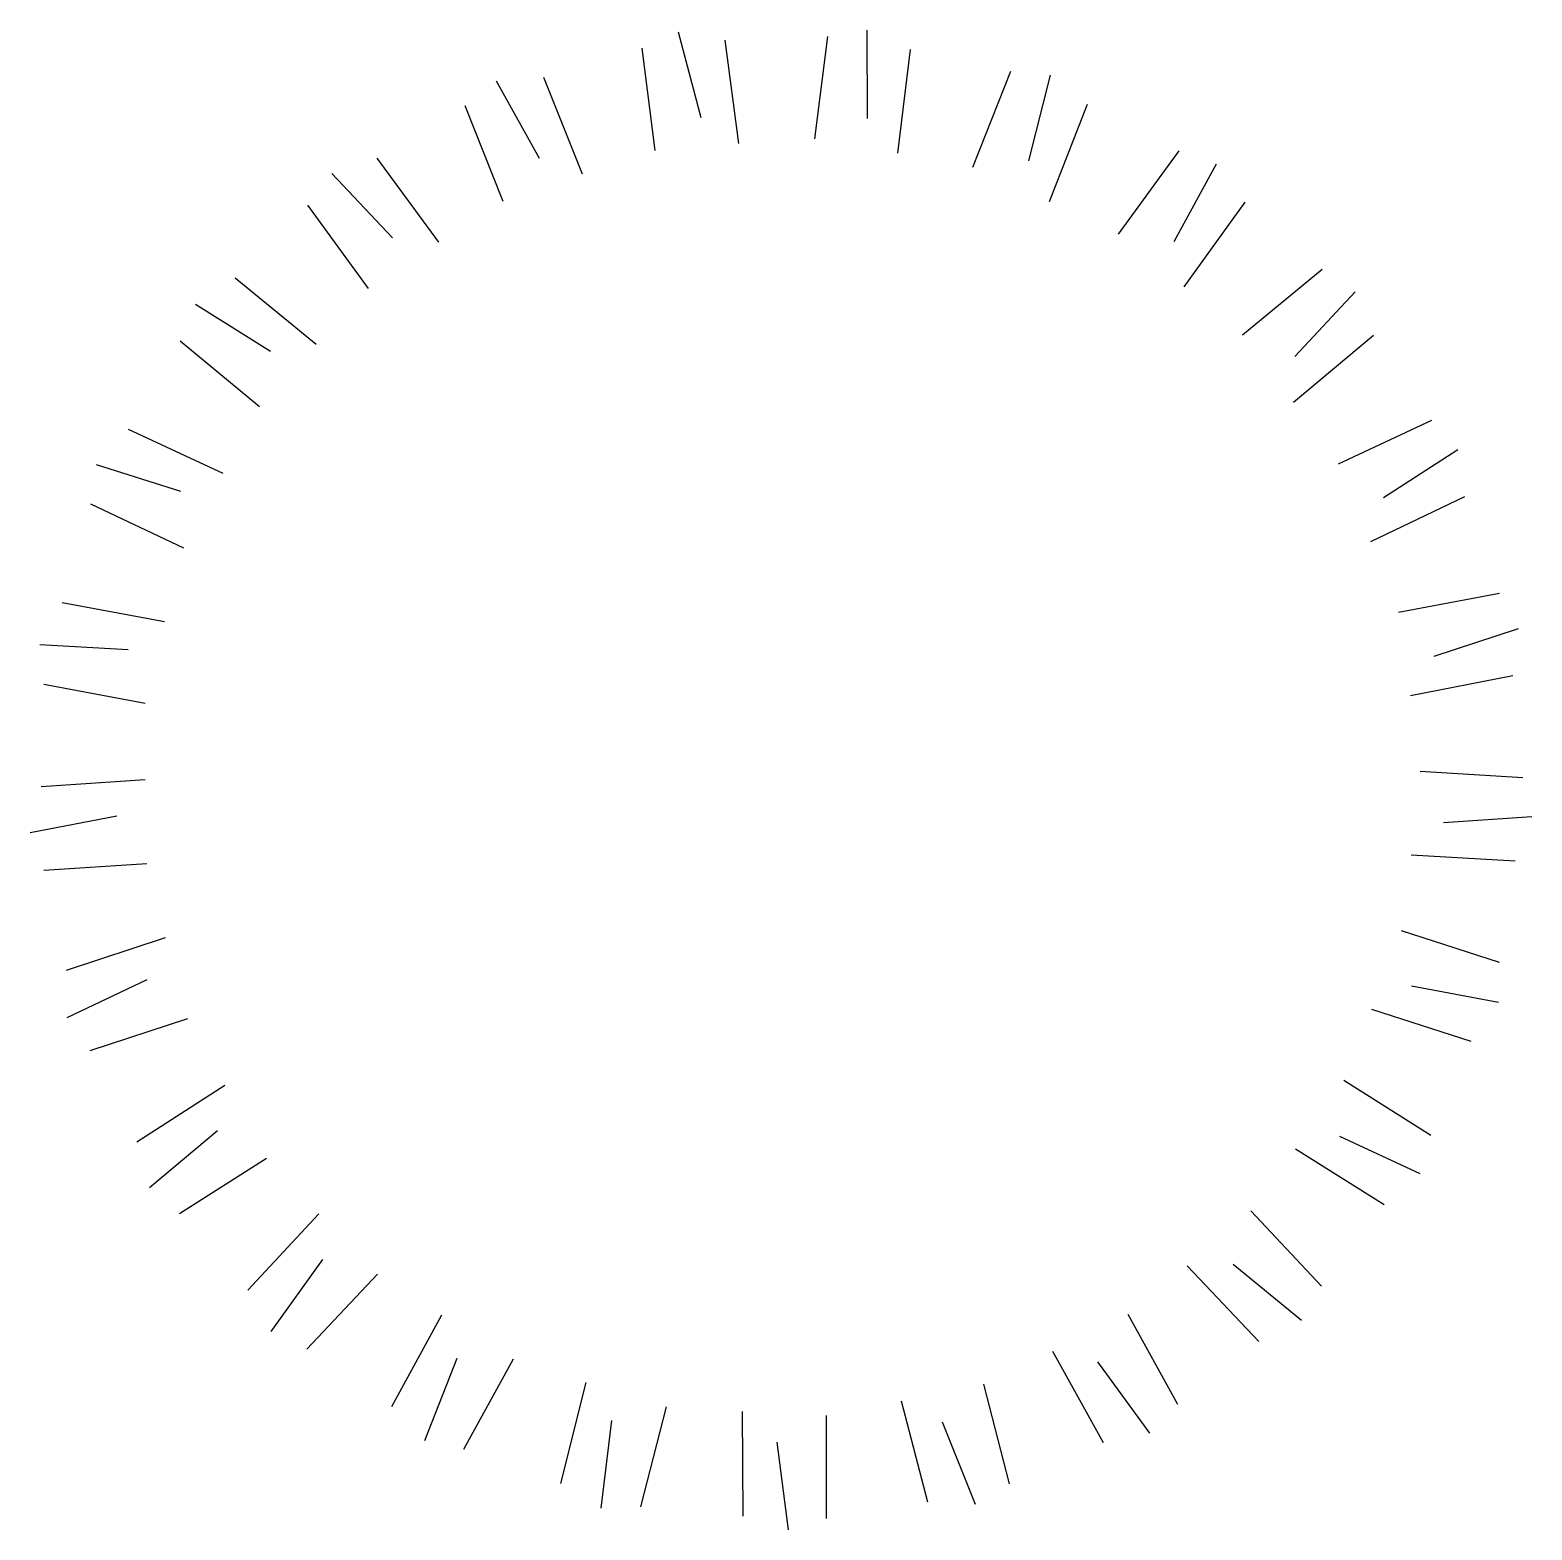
# Model space of a CAD drawing. Extents: x 26784.31 to 26785.32, y 38906.21 to 38907.22.
import ezdxf

# ---------------------------------------------------------------- set-up
doc = ezdxf.new("R2010")
doc.units = 0
doc.header["$LTSCALE"] = 50
doc.layers.get('0').update_dxf_attribs({"linetype": 'CONTINUOUS'})

msp = doc.modelspace()

# ---------------------------------------------------------------- linework, layer by layer
at = {"color": 0}
for p, q in [((26784.7465, 38907.2214), (26784.7617, 38907.1635)), ((26784.7781, 38907.2159), (26784.7873, 38907.1459)), ((26784.8475, 38907.2183), (26784.8387, 38907.1492)), ((26784.8741, 38907.2227), (26784.8743, 38907.1629)), ((26784.7219, 38907.2104), (26784.7306, 38907.1413)), ((26784.9033, 38907.2095), (26784.8948, 38907.1395)), ((26784.9711, 38907.1946), (26784.9454, 38907.1298)), ((26784.6234, 38907.1883), (26784.6524, 38907.136)), ((26784.6553, 38907.1909), (26784.6816, 38907.1254)), ((26784.9979, 38907.1923), (26784.9833, 38907.1343)), ((26784.6022, 38907.1716), (26784.6278, 38907.1069)), ((26785.023, 38907.1723), (26784.9973, 38907.1065)), ((26784.5426, 38907.1361), (26784.5843, 38907.0792)), ((26785.0849, 38907.141), (26785.0439, 38907.0846)), ((26784.5122, 38907.1257), (26784.5534, 38907.0823)), ((26785.1103, 38907.132), (26785.0817, 38907.0795)), ((26784.4959, 38907.1043), (26784.5368, 38907.0479)), ((26785.1296, 38907.1064), (26785.0884, 38907.0491)), ((26784.447, 38907.0551), (26784.5016, 38907.0103)), ((26785.1818, 38907.0607), (26785.1281, 38907.0163)), ((26785.2042, 38907.0457), (26785.1634, 38907.0019)), ((26784.4202, 38907.0374), (26784.4709, 38907.0056)), ((26784.4097, 38907.0126), (26784.4634, 38906.9682)), ((26785.2165, 38907.0161), (26785.1624, 38906.9709)), ((26784.3746, 38906.9528), (26784.4386, 38906.923)), ((26785.2557, 38906.9588), (26785.1927, 38906.9292)), ((26785.2737, 38906.9388), (26785.2233, 38906.9065)), ((26784.353, 38906.929), (26784.41, 38906.9108)), ((26784.349, 38906.9024), (26784.412, 38906.8727)), ((26785.2782, 38906.907), (26785.2145, 38906.8767)), ((26785.3019, 38906.8418), (26785.2335, 38906.8288)), ((26784.3299, 38906.8357), (26784.3992, 38906.8228)), ((26785.3144, 38906.8179), (26785.2575, 38906.7992)), ((26784.3149, 38906.8073), (26784.3746, 38906.8038)), ((26784.3176, 38906.7805), (26784.3861, 38906.7675)), ((26785.3109, 38906.786), (26785.2416, 38906.7725)), ((26785.3176, 38906.717), (26785.2481, 38906.7213)), ((26784.3157, 38906.7111), (26784.3861, 38906.7159)), ((26784.3082, 38906.68), (26784.3669, 38906.6914)), ((26785.3237, 38906.6907), (26785.264, 38906.6867)), ((26784.3176, 38906.6547), (26784.3871, 38906.6591)), ((26785.3124, 38906.6607), (26785.242, 38906.6648)), ((26784.3329, 38906.587), (26784.3999, 38906.6091)), ((26785.3018, 38906.5921), (26785.2355, 38906.6136)), ((26784.3334, 38906.555), (26784.3875, 38906.5807)), ((26785.3012, 38906.5652), (26785.2423, 38906.5761)), ((26785.2827, 38906.5389), (26785.2155, 38906.5604)), ((26784.3488, 38906.5328), (26784.415, 38906.5543)), ((26784.3805, 38906.471), (26784.4399, 38906.5092)), ((26785.2554, 38906.4752), (26785.1966, 38906.5125)), ((26784.3889, 38906.4401), (26784.4349, 38906.4785)), ((26785.2481, 38906.4492), (26785.1938, 38906.4745)), ((26785.2237, 38906.4284), (26785.1639, 38906.4659)), ((26784.4093, 38906.4225), (26784.4681, 38906.4598)), ((26785.1814, 38906.3734), (26785.1337, 38906.4242)), ((26784.4554, 38906.3706), (26784.5034, 38906.4222)), ((26784.4713, 38906.3427), (26784.5062, 38906.3913)), ((26785.139, 38906.336), (26785.0905, 38906.3872)), ((26785.1678, 38906.3501), (26785.1216, 38906.388)), ((26784.4954, 38906.3307), (26784.5431, 38906.3815)), ((26784.5529, 38906.2919), (26784.5866, 38906.3539)), ((26785.0843, 38906.2933), (26785.0508, 38906.3543)), ((26784.5752, 38906.2689), (26784.597, 38906.3246)), ((26784.6016, 38906.2632), (26784.6352, 38906.3242)), ((26785.0341, 38906.2675), (26784.9998, 38906.3292)), ((26785.0654, 38906.274), (26785.0301, 38906.3223)), ((26784.667, 38906.2399), (26784.6842, 38906.3083)), ((26784.9705, 38906.2398), (26784.9531, 38906.3072)), ((26784.7213, 38906.2242), (26784.7386, 38906.2917)), ((26784.9153, 38906.2273), (26784.8975, 38906.2956)), ((26784.6943, 38906.2232), (26784.7016, 38906.2826)), ((26784.7904, 38906.2179), (26784.79, 38906.2885)), ((26784.8468, 38906.2163), (26784.8468, 38906.2859)), ((26784.9474, 38906.2258), (26784.9251, 38906.2814)), ((26784.821, 38906.2085), (26784.8133, 38906.2678))]:
    msp.add_line(p, q, dxfattribs=at)

doc.saveas('drawing.dxf')
